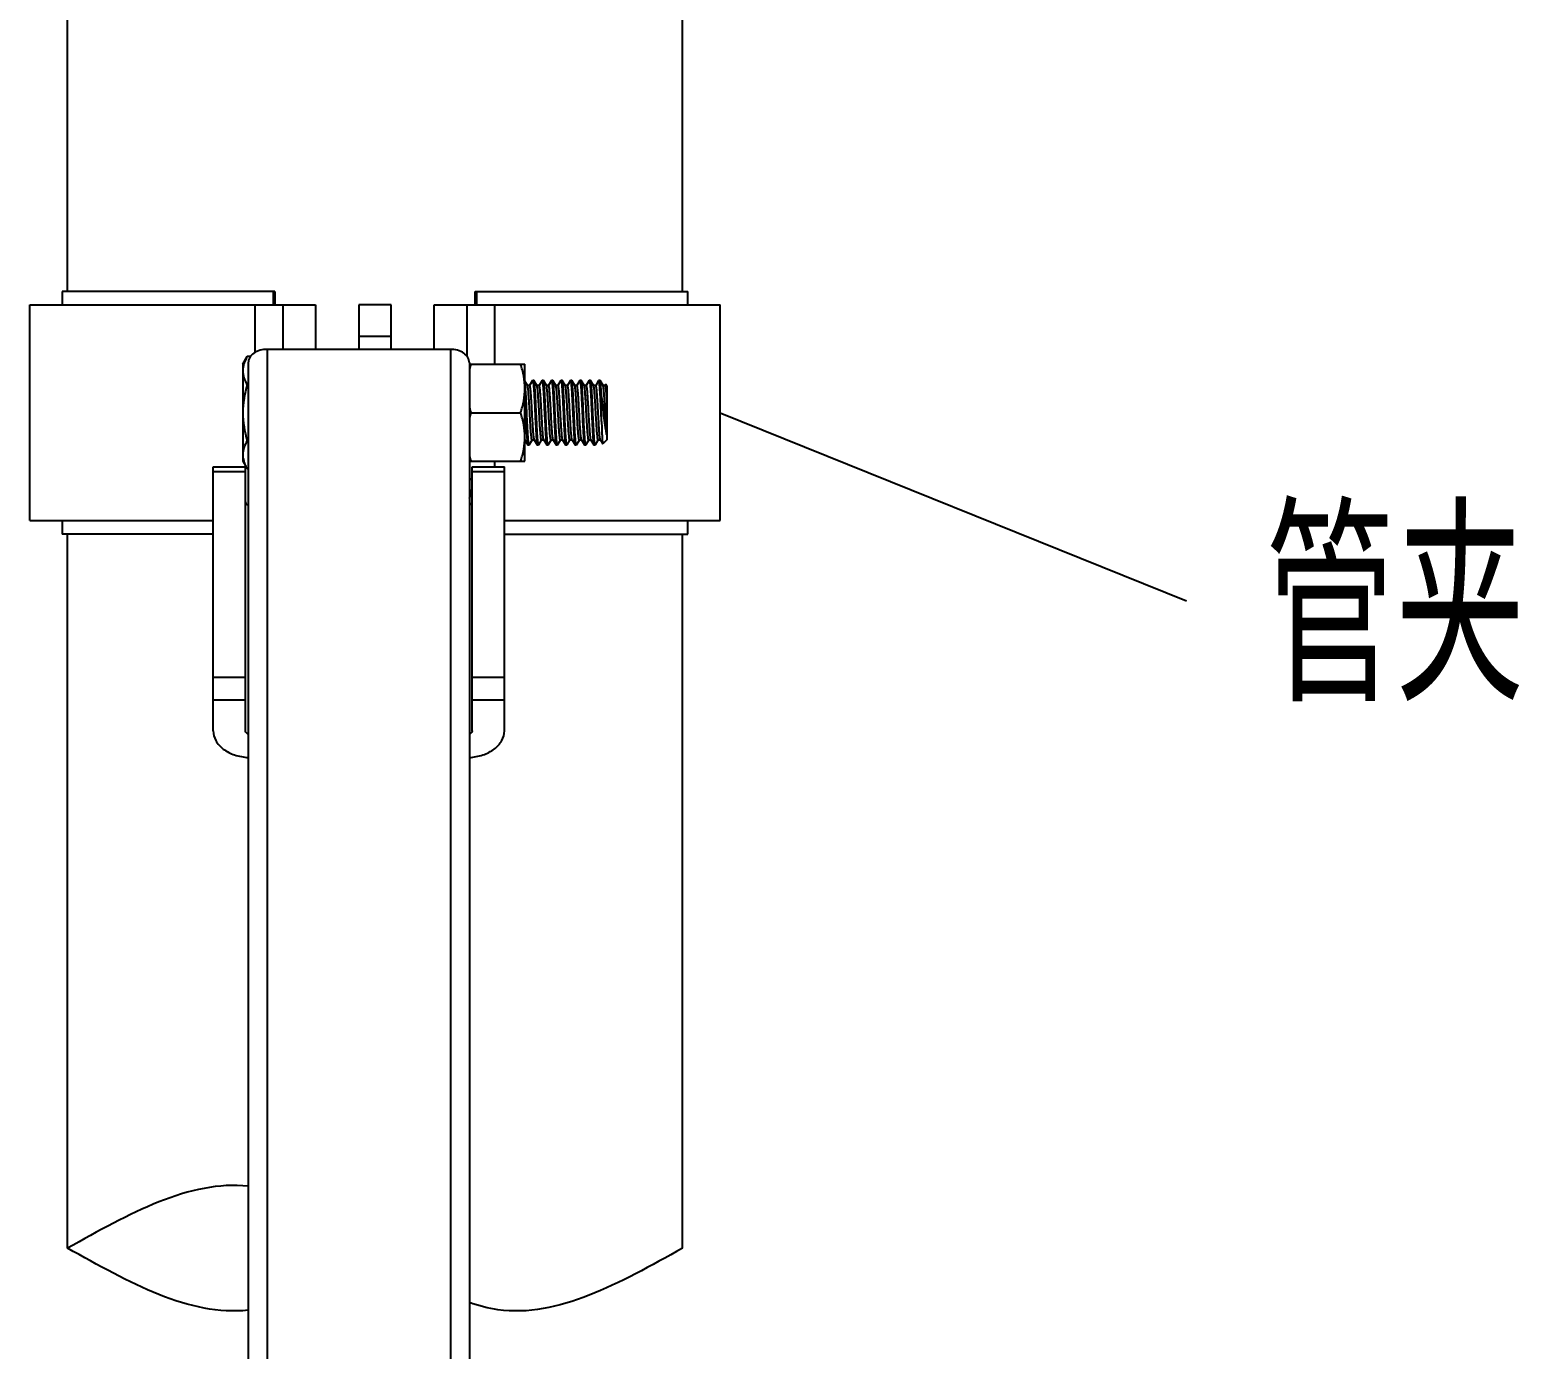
# Model space of a CAD drawing. Extents: x 1031190 to 1725648, y 733081 to 1571294.
# Drawn here: x 1164006 to 1167214, y 1248464 to 1251305 of the extents above; entities that cross this region are included whole.
import ezdxf

# ---------------------------------------------------------------- set-up
doc = ezdxf.new("R2010")
doc.units = 0
doc.header["$LTSCALE"] = 1000
doc.header["$MEASUREMENT"] = 0
doc.layers.add('W_DIM', color=4, linetype='Continuous')
doc.styles.get("Standard").update_dxf_attribs({"font": 'gbenor.shx', "bigfont": 'gbcbig.shx'})
doc.styles.add('wwp100', font='txt.shx', dxfattribs={"width": 0.7, "height": 400, "bigfont": 'hztxt.shx'})
doc.dimstyles.get("Standard").update_dxf_attribs({"dimtxt": 0.18, "dimasz": 0.18, "dimexe": 0.18, "dimexo": 0.0625, "dimgap": 0.09, "dimtad": 0, "dimtih": 1, "dimtoh": 1, "dimdec": 4, "dimzin": 0, "dimdsep": 46, "dimtxsty": 'Standard', "dimcen": 0.09, "dimadec": 0, "dimazin": 0, "dimtfac": 1, "dimtdec": 4, "dimtofl": 0, "dimtmove": 0, "dimatfit": 3, "dimfxl": 0, "dimtolj": 1, "dimtzin": 0, "dimarcsym": 0})

msp = doc.modelspace()

# ---------------------------------------------------------------- linework, layer by layer
at = {"linetype": 'Continuous'}
for p, q in [((1164087.5, 1250741.8), (1164087.5, 1251642)), ((1165411.7, 1250741.8), (1165411.7, 1251613)), ((1164075.9, 1250741.8), (1164075.9, 1250712.8)), ((1164534, 1250741.8), (1164075.9, 1250741.8)), ((1164530.3, 1250741.8), (1164530.3, 1250712.8)), ((1164534, 1250741.8), (1164534, 1250712.8)), ((1164965.2, 1250712.8), (1164965.2, 1250741.8)), ((1164965.2, 1250741.8), (1165423.3, 1250741.8)), ((1164968.9, 1250712.8), (1164968.9, 1250741.8)), ((1165423.3, 1250712.8), (1165423.3, 1250741.8)), ((1164006.2, 1250248.1), (1164006.2, 1250712.8)), ((1164006.2, 1250712.8), (1164621.8, 1250712.8)), ((1164491.5, 1250610.3), (1164491.5, 1250712.8)), ((1164552.1, 1250616.9), (1164552.1, 1250712.8)), ((1164621.8, 1250712.8), (1164621.8, 1250616.9)), ((1164714.7, 1250712.8), (1164714.7, 1250616.9)), ((1164784.4, 1250712.8), (1164714.7, 1250712.8)), ((1164784.4, 1250616.9), (1164784.4, 1250712.8)), ((1164877.4, 1250616.9), (1164877.4, 1250712.8)), ((1164877.4, 1250712.8), (1165493, 1250712.8)), ((1164947.1, 1250712.8), (1164947.1, 1250602.7)), ((1165007.7, 1250585), (1165007.7, 1250712.8)), ((1165493, 1250248.1), (1165493, 1250712.8)), ((1164784.4, 1250644.7), (1164714.7, 1250644.7)), ((1164465, 1250585), (1164474.3, 1250601.2)), ((1164481.1, 1250601.2), (1164474.3, 1250601.2)), ((1164476.6, 1250588.2), (1164476.6, 1247223.4)), ((1164517.3, 1250616.9), (1164517.3, 1247531.4)), ((1164912.2, 1250616.9), (1164517.3, 1250616.9)), ((1164912.2, 1250616.9), (1164912.2, 1247531.4)), ((1164952.9, 1250588.2), (1164952.9, 1247223.4)), ((1164465, 1250585), (1164465, 1250375.9)), ((1164952.9, 1250585), (1165072.5, 1250585)), ((1165072.5, 1250375.9), (1165072.5, 1250585)), ((1164476.6, 1250540.8), (1164474.3, 1250540.8)), ((1165078.1, 1250538.8), (1165072.5, 1250548.5)), ((1165082.8, 1250539.1), (1165078, 1250539.1)), ((1165089, 1250549.9), (1165082.7, 1250539.2)), ((1165089, 1250549.9), (1165089.2, 1250550.1)), ((1165091.8, 1250550.1), (1165089.2, 1250550.1)), ((1165092, 1250549.9), (1165091.8, 1250550.1)), ((1165098.4, 1250538.8), (1165092, 1250549.9)), ((1165103.2, 1250539.1), (1165098.3, 1250539.1)), ((1165098.5, 1250538.7), (1165098.4, 1250538.8)), ((1165109.3, 1250549.9), (1165103.1, 1250539.2)), ((1165109.3, 1250549.9), (1165109.5, 1250550.1)), ((1165112.1, 1250550.1), (1165109.5, 1250550.1)), ((1165112.3, 1250549.9), (1165112.1, 1250550.1)), ((1165118.8, 1250538.8), (1165112.3, 1250549.9)), ((1165123.5, 1250539.1), (1165118.6, 1250539.1)), ((1165129.6, 1250549.9), (1165123.4, 1250539.2)), ((1165129.6, 1250549.9), (1165129.9, 1250550.1)), ((1165132.4, 1250550.1), (1165129.9, 1250550.1)), ((1165132.7, 1250549.9), (1165132.4, 1250550.1)), ((1165139.1, 1250538.8), (1165132.7, 1250549.9)), ((1165133.1, 1250548.8), (1165132.7, 1250549.9)), ((1165143.8, 1250539.1), (1165138.9, 1250539.1)), ((1165139.4, 1250538), (1165139.1, 1250538.8)), ((1165149.9, 1250549.9), (1165143.7, 1250539.2)), ((1165144.5, 1250538), (1165143.8, 1250539.1)), ((1165149.9, 1250549.9), (1165150.2, 1250550.1)), ((1165150.2, 1250550.1), (1165150.8, 1250548.8)), ((1165152.7, 1250550.1), (1165150.2, 1250550.1)), ((1165153, 1250549.9), (1165152.7, 1250550.1)), ((1165159.4, 1250538.8), (1165153, 1250549.9)), ((1165164.2, 1250539.1), (1165159.3, 1250539.1)), ((1165159.5, 1250538.6), (1165159.4, 1250538.8)), ((1165170.3, 1250549.9), (1165164, 1250539.2)), ((1165170.3, 1250549.9), (1165170.5, 1250550.1)), ((1165173.1, 1250550.1), (1165170.5, 1250550.1)), ((1165173.3, 1250549.9), (1165173.1, 1250550.1)), ((1165179.8, 1250538.8), (1165173.3, 1250549.9)), ((1165184.5, 1250539.1), (1165179.6, 1250539.1)), ((1165190.6, 1250549.9), (1165184.4, 1250539.2)), ((1165190.6, 1250549.9), (1165190.9, 1250550.1)), ((1165193.4, 1250550.1), (1165190.9, 1250550.1)), ((1165193.7, 1250549.9), (1165193.4, 1250550.1)), ((1165200.1, 1250538.8), (1165193.7, 1250549.9)), ((1165204.8, 1250539.1), (1165199.9, 1250539.1)), ((1165210.9, 1250549.9), (1165204.7, 1250539.2)), ((1165210.9, 1250549.9), (1165211.2, 1250550.1)), ((1165213.7, 1250550.1), (1165211.2, 1250550.1)), ((1165214, 1250549.9), (1165213.7, 1250550.1)), ((1165220.4, 1250538.8), (1165214, 1250549.9)), ((1165225.1, 1250539.1), (1165220.3, 1250539.1)), ((1165220.5, 1250538.6), (1165220.4, 1250538.8)), ((1165231.3, 1250549.9), (1165225, 1250539.2)), ((1165231.5, 1250550.1), (1165231.3, 1250549.9)), ((1165234.1, 1250550.1), (1165231.5, 1250550.1)), ((1165234.3, 1250549.9), (1165234.1, 1250550.1)), ((1165240.7, 1250538.8), (1165234.3, 1250549.9)), ((1165245.5, 1250539.1), (1165240.6, 1250539.1)), ((1165246.4, 1250541), (1165245.4, 1250539.2)), ((1165249.1, 1250538.5), (1165246.6, 1250541)), ((1165249.1, 1250538.5), (1165249.1, 1250422.4)), ((1165237.5, 1250461.8), (1165237.5, 1250514.7)), ((1165248.5, 1250515.1), (1165248.5, 1250433.5)), ((1164956.4, 1250480.4), (1165063.2, 1250480.4)), ((1164476.6, 1250420.1), (1164474.3, 1250420.1)), ((1165072.5, 1250421.8), (1165078.8, 1250411)), ((1165078.8, 1250411), (1165079.1, 1250410.7)), ((1165081.6, 1250410.7), (1165079.1, 1250410.7)), ((1165081.9, 1250411), (1165081.6, 1250410.7)), ((1165081.9, 1250411), (1165088.1, 1250421.7)), ((1165088, 1250421.8), (1165092.9, 1250421.8)), ((1165092.7, 1250422), (1165099.1, 1250411)), ((1165099.1, 1250411), (1165099.4, 1250410.7)), ((1165101.9, 1250410.7), (1165099.4, 1250410.7)), ((1165102.2, 1250411), (1165101.9, 1250410.7)), ((1165102.2, 1250411), (1165108.4, 1250421.7)), ((1165108.3, 1250421.8), (1165113.2, 1250421.8)), ((1165113, 1250422), (1165113, 1250422.2)), ((1165113, 1250422), (1165119.5, 1250411)), ((1165119.5, 1250411), (1165119.7, 1250410.7)), ((1165122.3, 1250410.7), (1165119.7, 1250410.7)), ((1165122.5, 1250411), (1165122.3, 1250410.7)), ((1165122.5, 1250411), (1165128.7, 1250421.7)), ((1165128.6, 1250421.8), (1165133.5, 1250421.8)), ((1165133.4, 1250422), (1165139.8, 1250411)), ((1165139.8, 1250411), (1165140, 1250410.7)), ((1165142.6, 1250410.7), (1165140, 1250410.7)), ((1165142.8, 1250411), (1165142.6, 1250410.7)), ((1165142.8, 1250411), (1165149.1, 1250421.7)), ((1165149, 1250421.8), (1165153.8, 1250421.8)), ((1165153.7, 1250422), (1165160.1, 1250411)), ((1165160.1, 1250411), (1165160.4, 1250410.7)), ((1165162.9, 1250410.7), (1165160.4, 1250410.7)), ((1165163.2, 1250411), (1165162.9, 1250410.7)), ((1165163.2, 1250411), (1165169.4, 1250421.7)), ((1165169.3, 1250421.8), (1165174.2, 1250421.8)), ((1165174, 1250422), (1165180.4, 1250411)), ((1165180.4, 1250411), (1165180.7, 1250410.7)), ((1165183.2, 1250410.7), (1165180.7, 1250410.7)), ((1165183.5, 1250411), (1165183.2, 1250410.7)), ((1165183.5, 1250411), (1165189.7, 1250421.7)), ((1165189.6, 1250421.8), (1165194.5, 1250421.8)), ((1165194.3, 1250422), (1165200.8, 1250411)), ((1165200.8, 1250411), (1165201, 1250410.7)), ((1165203.6, 1250410.7), (1165201, 1250410.7)), ((1165203.8, 1250411), (1165203.6, 1250410.7)), ((1165203.8, 1250411), (1165210.1, 1250421.7)), ((1165209.9, 1250421.8), (1165214.8, 1250421.8)), ((1165214.7, 1250422), (1165221.1, 1250411)), ((1165221.1, 1250411), (1165221.4, 1250410.7)), ((1165223.9, 1250410.7), (1165221.4, 1250410.7)), ((1165224.2, 1250411), (1165223.9, 1250410.7)), ((1165224.2, 1250411), (1165230.4, 1250421.7)), ((1165230.3, 1250421.8), (1165235.2, 1250421.8)), ((1165235, 1250422), (1165235.2, 1250421.8)), ((1165235.2, 1250421.8), (1165240, 1250413.5)), ((1165240, 1250413.5), (1165240.1, 1250413.4)), ((1165249.1, 1250422.4), (1165240.1, 1250413.4)), ((1164401.1, 1249795.6), (1164401.1, 1250364.3)), ((1164401.1, 1250364.3), (1164470.8, 1250364.3)), ((1164465, 1250375.9), (1164471.5, 1250364.7)), ((1164470.8, 1249795.6), (1164470.8, 1250364.3)), ((1164952.9, 1250375.9), (1165072.5, 1250375.9)), ((1164958.7, 1249795.6), (1164958.7, 1250364.3)), ((1164958.7, 1250364.3), (1165028.4, 1250364.3)), ((1165007.7, 1250364.3), (1165007.7, 1250375.9)), ((1165028.4, 1249795.6), (1165028.4, 1250364.3)), ((1164401.1, 1250354.1), (1164470.8, 1250354.1)), ((1164476.6, 1250359.7), (1164474.3, 1250359.7)), ((1164958.7, 1250335.3), (1164952.9, 1250339.4)), ((1164958.7, 1250354.1), (1165028.4, 1250354.1)), ((1164958.7, 1250309.3), (1164958.1, 1250308.9)), ((1164006.2, 1250248.1), (1164401.1, 1250248.1)), ((1164075.9, 1250248.1), (1164075.9, 1250219.1)), ((1165028.4, 1250248.1), (1165493, 1250248.1)), ((1165423.3, 1250219.1), (1165423.3, 1250248.1)), ((1164401.1, 1250219.1), (1164075.9, 1250219.1)), ((1164087.5, 1248681.5), (1164087.5, 1250219.1)), ((1165028.4, 1250219.1), (1165423.3, 1250219.1)), ((1165411.7, 1248681.5), (1165411.7, 1250219.1)), ((1164470.8, 1249910.6), (1164401.1, 1249910.6)), ((1165028.4, 1249910.6), (1164958.7, 1249910.6)), ((1164470.8, 1249861.3), (1164401.1, 1249861.3)), ((1165028.4, 1249861.3), (1164958.7, 1249861.3))]:
    msp.add_line(p, q, dxfattribs=at)
msp.add_lwpolyline([(1164952.9, 1250296.1), (1164956.3, 1250305.2), (1164958.7, 1250310)], dxfattribs=at)
for centre, radius, start, end in [((1165165.1, 1250515.2), 220, 161.5104, 164.6888), ((1165165.1, 1250550.2), 220, 195.3112, 198.4896), ((1159934, 1250248.8), 5145.2, 2.5803, 2.9163), ((1165165.1, 1250410.7), 220, 161.5104, 164.6888), ((1164557.5, 1250407.9), 96.1, 206.641, 210.0621), ((1165165.1, 1250445.7), 220, 195.3112, 198.4896), ((1165091.9, 1250227.1), 160, 149.4462, 150.2362), ((1164967.6, 1250304.7), 24, 240.2296, 242.1247)]:
    msp.add_arc(centre, radius, start, end, dxfattribs=at)
for points, knots in [([(1164474.3, 1250601.2), (1164473.6, 1250599.8), (1164470.6, 1250594.5), (1164468.2, 1250588.8), (1164467, 1250584.5)], [0, 0, 0, 0, 0.257362, 1, 1, 1, 1]), ([(1164517.3, 1250616.9), (1164507.3, 1250616.9), (1164488.7, 1250613.1), (1164476.6, 1250596.1), (1164476.6, 1250588.2)], [0, 0, 0, 0, 0.559767, 1, 1, 1, 1]), ([(1164952.9, 1250588.2), (1164952.9, 1250596.1), (1164940.8, 1250613.1), (1164922.2, 1250616.9), (1164912.2, 1250616.9)], [0, 0, 0, 0, 0.440233, 1, 1, 1, 1]), ([(1164467, 1250584.5), (1164466.7, 1250583.4), (1164465.5, 1250579), (1164465, 1250574.4), (1164465, 1250571)], [0, 0, 0, 0, 0.253622, 1, 1, 1, 1]), ([(1164465, 1250571), (1164465, 1250565.8), (1164466.9, 1250555.2), (1164471.6, 1250545.5), (1164474.3, 1250540.8)], [0, 0, 0, 0, 0.485077, 1, 1, 1, 1]), ([(1165072.5, 1250532.7), (1165072.5, 1250541.5), (1165070.7, 1250559.3), (1165066, 1250576.5), (1165063.2, 1250585)], [0, 0, 0, 0, 0.498127, 1, 1, 1, 1]), ([(1165063.2, 1250480.4), (1165066, 1250488.9), (1165070.7, 1250506.1), (1165072.5, 1250523.9), (1165072.5, 1250532.7)], [0, 0, 0, 0, 0.501873, 1, 1, 1, 1]), ([(1165076.5, 1250480.4), (1165075.9, 1250493.9), (1165075.1, 1250512.4), (1165073.7, 1250534.3), (1165073, 1250542.8), (1165072.5, 1250546.2)], [0, 0, 0, 0, 0.612202, 0.845734, 1, 1, 1, 1]), ([(1165088, 1250421.8), (1165087.8, 1250421.8), (1165087.5, 1250422.2), (1165087.1, 1250423.5), (1165086.6, 1250426.6), (1165086, 1250431.7), (1165085.4, 1250438.5), (1165084.8, 1250446.8), (1165084.2, 1250456.4), (1165083.6, 1250466.8), (1165082.8, 1250481.3), (1165082.1, 1250495.7), (1165081.2, 1250509.4), (1165080.6, 1250518.4), (1165080, 1250526), (1165079.5, 1250532), (1165078.8, 1250536), (1165078.5, 1250538.2), (1165078.1, 1250538.8)], [0, 0, 0, 0, 0.003455, 0.010693, 0.037891, 0.081614, 0.140407, 0.212192, 0.294399, 0.384075, 0.47799, 0.664974, 0.751306, 0.828652, 0.894237, 0.945722, 0.98132, 1, 1, 1, 1]), ([(1165092.7, 1250422), (1165092.3, 1250422.7), (1165092, 1250424.8), (1165091.3, 1250428.9), (1165090.8, 1250434.9), (1165090.2, 1250442.5), (1165089.6, 1250451.5), (1165088.8, 1250465.2), (1165088, 1250479.6), (1165087.2, 1250494.1), (1165086.6, 1250504.5), (1165086, 1250514.1), (1165085.4, 1250522.4), (1165084.8, 1250529.2), (1165084.2, 1250534.2), (1165083.7, 1250537.3), (1165083.3, 1250538.7), (1165083, 1250539.1), (1165082.8, 1250539.1)], [0, 0, 0, 0, 0.018679, 0.054277, 0.105763, 0.171349, 0.248695, 0.335028, 0.52201, 0.615925, 0.7056, 0.787808, 0.859593, 0.918387, 0.96211, 0.989308, 0.996544, 1, 1, 1, 1]), ([(1165089.2, 1250550.1), (1165089.4, 1250550.1), (1165089.7, 1250549.6), (1165089.9, 1250548.6), (1165090.2, 1250546.9), (1165090.7, 1250543.5), (1165091.2, 1250537.6), (1165091.8, 1250529.1), (1165092.4, 1250518.7), (1165093.1, 1250506.8), (1165093.7, 1250493.9), (1165094.1, 1250485), (1165094.3, 1250480.4)], [0, 0, 0, 0, 0.0066, 0.021626, 0.045785, 0.07899, 0.171387, 0.295464, 0.446521, 0.618791, 0.80567, 1, 1, 1, 1]), ([(1165096.8, 1250480.4), (1165096.4, 1250488.9), (1165095.9, 1250501.2), (1165095.1, 1250517), (1165094.5, 1250527.2), (1165093.9, 1250535.7), (1165093.4, 1250542.4), (1165092.7, 1250546.9), (1165092.4, 1250549.2), (1165092, 1250549.9)], [0, 0, 0, 0, 0.364471, 0.530917, 0.679032, 0.803712, 0.900705, 0.96676, 1, 1, 1, 1]), ([(1165108.3, 1250421.8), (1165108.2, 1250421.8), (1165107.9, 1250422.2), (1165107.5, 1250423.5), (1165106.9, 1250426.6), (1165106.4, 1250431.5), (1165105.8, 1250438.2), (1165105.2, 1250446.4), (1165104.6, 1250455.8), (1165104, 1250466.1), (1165103.2, 1250480.5), (1165102.3, 1250497.9), (1165101.3, 1250514.2), (1165100.4, 1250525.2), (1165099.9, 1250531.4), (1165099.3, 1250535.6), (1165098.9, 1250537.9), (1165098.5, 1250538.7)], [0, 0, 0, 0, 0.003417, 0.010553, 0.037343, 0.080422, 0.138384, 0.209216, 0.290427, 0.379147, 0.472236, 0.658297, 0.82249, 0.888984, 0.941829, 0.979209, 1, 1, 1, 1]), ([(1165113, 1250422.2), (1165112.6, 1250422.9), (1165112.2, 1250425.2), (1165111.6, 1250429.5), (1165111.1, 1250435.6), (1165110.2, 1250446.6), (1165109.2, 1250462.9), (1165108.3, 1250480.3), (1165107.5, 1250494.7), (1165106.9, 1250505), (1165106.3, 1250514.4), (1165105.7, 1250522.6), (1165105.1, 1250529.4), (1165104.5, 1250534.3), (1165104, 1250537.4), (1165103.6, 1250538.7), (1165103.3, 1250539.1), (1165103.2, 1250539.1)], [0, 0, 0, 0, 0.020588, 0.057799, 0.110514, 0.176922, 0.341067, 0.527216, 0.620384, 0.709195, 0.790501, 0.861424, 0.919465, 0.962605, 0.989434, 0.996579, 1, 1, 1, 1]), ([(1165109.5, 1250550.1), (1165109.7, 1250550.1), (1165110, 1250549.6), (1165110.2, 1250548.6), (1165110.6, 1250546.9), (1165111, 1250543.5), (1165111.5, 1250537.6), (1165112.1, 1250529.1), (1165112.8, 1250518.7), (1165113.4, 1250506.8), (1165114, 1250493.9), (1165114.4, 1250485), (1165114.6, 1250480.4)], [0, 0, 0, 0, 0.006597, 0.021619, 0.045777, 0.07898, 0.171374, 0.295442, 0.446496, 0.618772, 0.805666, 1, 1, 1, 1]), ([(1165117.2, 1250480.4), (1165116.8, 1250488.9), (1165116.2, 1250501.2), (1165115.4, 1250517), (1165114.8, 1250527.2), (1165114.2, 1250535.7), (1165113.7, 1250542.4), (1165113.1, 1250546.9), (1165112.7, 1250549.2), (1165112.3, 1250549.9)], [0, 0, 0, 0, 0.364465, 0.530905, 0.679014, 0.8037, 0.900701, 0.966759, 1, 1, 1, 1]), ([(1165128.6, 1250421.8), (1165128.5, 1250421.8), (1165128.2, 1250422.2), (1165127.8, 1250423.5), (1165127.2, 1250426.6), (1165126.7, 1250431.7), (1165126.1, 1250438.5), (1165125.5, 1250446.8), (1165124.9, 1250456.4), (1165124.3, 1250466.8), (1165123.5, 1250481.3), (1165122.7, 1250495.7), (1165121.9, 1250509.4), (1165121.3, 1250518.4), (1165120.7, 1250526), (1165120.1, 1250532), (1165119.5, 1250536), (1165119.1, 1250538.2), (1165118.8, 1250538.8)], [0, 0, 0, 0, 0.003456, 0.010692, 0.037889, 0.081613, 0.140407, 0.212192, 0.2944, 0.384075, 0.47799, 0.664972, 0.751305, 0.828651, 0.894236, 0.945723, 0.981321, 1, 1, 1, 1]), ([(1165133.4, 1250422), (1165133, 1250422.7), (1165132.6, 1250424.8), (1165132, 1250428.9), (1165131.4, 1250434.9), (1165130.8, 1250442.5), (1165130.2, 1250451.5), (1165129.4, 1250465.2), (1165128.6, 1250479.6), (1165127.8, 1250494.1), (1165127.2, 1250504.5), (1165126.6, 1250514.1), (1165126, 1250522.4), (1165125.4, 1250529.2), (1165124.9, 1250534.2), (1165124.3, 1250537.3), (1165123.9, 1250538.7), (1165123.6, 1250539.1), (1165123.5, 1250539.1)], [0, 0, 0, 0, 0.01868, 0.054278, 0.105764, 0.171348, 0.248694, 0.335026, 0.52201, 0.615925, 0.705601, 0.787808, 0.859593, 0.918386, 0.962109, 0.989306, 0.996545, 1, 1, 1, 1]), ([(1165129.9, 1250550.1), (1165130, 1250550.1), (1165130.3, 1250549.6), (1165130.6, 1250548.6), (1165130.9, 1250546.9), (1165131.3, 1250543.5), (1165131.9, 1250537.6), (1165132.5, 1250529.1), (1165133.1, 1250518.7), (1165133.7, 1250506.8), (1165134.3, 1250493.9), (1165134.7, 1250485), (1165135, 1250480.4)], [0, 0, 0, 0, 0.006599, 0.021622, 0.045782, 0.078987, 0.171389, 0.295466, 0.446515, 0.618783, 0.80567, 1, 1, 1, 1]), ([(1165137.5, 1250480.4), (1165137.1, 1250488.3), (1165136.5, 1250503), (1165135.4, 1250522.9), (1165134.5, 1250536.8), (1165133.7, 1250544.8), (1165133.3, 1250547.7), (1165133.1, 1250548.8)], [0, 0, 0, 0, 0.342843, 0.645753, 0.873522, 0.950589, 1, 1, 1, 1]), ([(1165149, 1250421.8), (1165148.8, 1250421.8), (1165148.5, 1250422.2), (1165148.1, 1250423.4), (1165147.6, 1250426.3), (1165147.1, 1250431), (1165146.5, 1250437.5), (1165145.9, 1250445.3), (1165145.4, 1250454.3), (1165144.8, 1250464.3), (1165144, 1250478.3), (1165143.1, 1250495.4), (1165141.9, 1250513.8), (1165141, 1250526.8), (1165140.1, 1250534.3), (1165139.7, 1250537), (1165139.4, 1250538)], [0, 0, 0, 0, 0.003318, 0.010166, 0.035831, 0.077124, 0.132774, 0.200951, 0.279376, 0.365418, 0.456184, 0.639607, 0.805161, 0.930787, 0.973175, 1, 1, 1, 1]), ([(1165153.7, 1250422), (1165153.4, 1250422.6), (1165153, 1250424.5), (1165152.4, 1250428.2), (1165151.9, 1250433.5), (1165151.3, 1250440.3), (1165150.8, 1250448.4), (1165150, 1250460.9), (1165149.1, 1250477.6), (1165148, 1250497.3), (1165146.9, 1250515), (1165146, 1250527.3), (1165145.2, 1250534.5), (1165144.7, 1250537), (1165144.5, 1250538)], [0, 0, 0, 0, 0.017152, 0.049306, 0.095685, 0.154891, 0.225083, 0.30406, 0.478231, 0.655625, 0.814053, 0.933743, 0.974201, 1, 1, 1, 1]), ([(1165150.8, 1250548.8), (1165151.1, 1250547.7), (1165151.5, 1250544.8), (1165152.3, 1250536.8), (1165153.2, 1250522.9), (1165154.2, 1250503), (1165154.9, 1250488.3), (1165155.3, 1250480.4)], [0, 0, 0, 0, 0.049411, 0.126478, 0.354247, 0.657157, 1, 1, 1, 1]), ([(1165157.8, 1250480.4), (1165157.4, 1250488.9), (1165156.9, 1250501.2), (1165156.1, 1250517), (1165155.5, 1250527.2), (1165154.9, 1250535.7), (1165154.3, 1250542.4), (1165153.7, 1250546.9), (1165153.4, 1250549.2), (1165153, 1250549.9)], [0, 0, 0, 0, 0.364462, 0.530907, 0.679025, 0.803712, 0.900706, 0.96676, 1, 1, 1, 1]), ([(1165169.3, 1250421.8), (1165169.1, 1250421.8), (1165168.9, 1250422.2), (1165168.5, 1250423.5), (1165167.9, 1250426.5), (1165167.4, 1250431.4), (1165166.8, 1250438.1), (1165166.2, 1250446.3), (1165165.6, 1250455.6), (1165165, 1250465.9), (1165164.2, 1250480.2), (1165163.3, 1250497.5), (1165162.3, 1250513.8), (1165161.4, 1250524.9), (1165160.9, 1250531.1), (1165160.3, 1250535.5), (1165159.9, 1250537.8), (1165159.5, 1250538.6)], [0, 0, 0, 0, 0.003402, 0.010497, 0.037127, 0.079951, 0.137583, 0.208037, 0.288851, 0.377191, 0.469951, 0.655642, 0.820036, 0.88689, 0.940273, 0.978363, 1, 1, 1, 1]), ([(1165174, 1250422), (1165173.6, 1250422.7), (1165173.3, 1250424.8), (1165172.7, 1250428.9), (1165172.1, 1250434.9), (1165171.5, 1250442.5), (1165170.9, 1250451.5), (1165170.1, 1250465.2), (1165169.3, 1250479.6), (1165168.5, 1250494.1), (1165167.9, 1250504.5), (1165167.3, 1250514.1), (1165166.7, 1250522.4), (1165166.1, 1250529.2), (1165165.5, 1250534.2), (1165165, 1250537.3), (1165164.6, 1250538.7), (1165164.3, 1250539.1), (1165164.2, 1250539.1)], [0, 0, 0, 0, 0.01868, 0.054279, 0.105766, 0.17135, 0.248697, 0.335029, 0.522011, 0.615926, 0.705602, 0.78781, 0.859595, 0.918388, 0.962111, 0.989307, 0.996546, 1, 1, 1, 1]), ([(1165170.5, 1250550.1), (1165170.7, 1250550.1), (1165171, 1250549.6), (1165171.2, 1250548.6), (1165171.5, 1250546.9), (1165172, 1250543.5), (1165172.5, 1250537.6), (1165173.1, 1250529.1), (1165173.7, 1250518.7), (1165174.4, 1250506.8), (1165175, 1250493.9), (1165175.4, 1250485), (1165175.6, 1250480.4)], [0, 0, 0, 0, 0.0066, 0.021625, 0.045784, 0.078988, 0.171384, 0.29546, 0.446516, 0.618789, 0.80567, 1, 1, 1, 1]), ([(1165178.2, 1250480.4), (1165177.8, 1250488.9), (1165177.2, 1250501.2), (1165176.4, 1250517), (1165175.8, 1250527.2), (1165175.2, 1250535.7), (1165174.7, 1250542.4), (1165174, 1250546.9), (1165173.7, 1250549.2), (1165173.3, 1250549.9)], [0, 0, 0, 0, 0.364471, 0.530917, 0.679031, 0.803711, 0.900704, 0.96676, 1, 1, 1, 1]), ([(1165189.6, 1250421.8), (1165189.5, 1250421.8), (1165189.2, 1250422.2), (1165188.8, 1250423.5), (1165188.2, 1250426.6), (1165187.7, 1250431.7), (1165187.1, 1250438.5), (1165186.5, 1250446.8), (1165185.9, 1250456.4), (1165185.3, 1250466.8), (1165184.5, 1250481.3), (1165183.7, 1250495.7), (1165182.9, 1250509.4), (1165182.3, 1250518.4), (1165181.7, 1250526), (1165181.1, 1250532), (1165180.5, 1250536), (1165180.1, 1250538.2), (1165179.8, 1250538.8)], [0, 0, 0, 0, 0.003456, 0.010692, 0.037889, 0.081613, 0.140406, 0.212192, 0.2944, 0.384075, 0.477989, 0.664972, 0.751304, 0.828651, 0.894236, 0.945722, 0.981321, 1, 1, 1, 1]), ([(1165194.3, 1250422), (1165194, 1250422.7), (1165193.6, 1250424.8), (1165193, 1250428.9), (1165192.4, 1250434.9), (1165191.8, 1250442.5), (1165191.2, 1250451.5), (1165190.4, 1250465.2), (1165189.6, 1250479.6), (1165188.8, 1250494.1), (1165188.2, 1250504.5), (1165187.6, 1250514.1), (1165187, 1250522.4), (1165186.4, 1250529.2), (1165185.9, 1250534.2), (1165185.3, 1250537.3), (1165184.9, 1250538.7), (1165184.6, 1250539.1), (1165184.5, 1250539.1)], [0, 0, 0, 0, 0.01868, 0.054278, 0.105764, 0.171348, 0.248694, 0.335027, 0.52201, 0.615925, 0.705601, 0.787808, 0.859593, 0.918386, 0.962109, 0.989306, 0.996546, 1, 1, 1, 1]), ([(1165190.9, 1250550.1), (1165191, 1250550.1), (1165191.3, 1250549.6), (1165191.5, 1250548.6), (1165191.9, 1250546.9), (1165192.3, 1250543.5), (1165192.9, 1250537.6), (1165193.5, 1250529.1), (1165194.1, 1250518.7), (1165194.7, 1250506.8), (1165195.3, 1250493.9), (1165195.7, 1250485), (1165195.9, 1250480.4)], [0, 0, 0, 0, 0.006596, 0.021617, 0.045773, 0.078975, 0.171369, 0.295437, 0.446491, 0.618767, 0.805664, 1, 1, 1, 1]), ([(1165198.5, 1250480.4), (1165198.1, 1250488.9), (1165197.5, 1250501.2), (1165196.7, 1250517), (1165196.1, 1250527.2), (1165195.5, 1250535.7), (1165195, 1250542.4), (1165194.4, 1250546.9), (1165194, 1250549.2), (1165193.7, 1250549.9)], [0, 0, 0, 0, 0.364464, 0.530903, 0.679012, 0.803699, 0.9007, 0.966759, 1, 1, 1, 1]), ([(1165209.9, 1250421.8), (1165209.8, 1250421.8), (1165209.5, 1250422.2), (1165209.1, 1250423.5), (1165208.6, 1250426.6), (1165208, 1250431.7), (1165207.4, 1250438.5), (1165206.8, 1250446.8), (1165206.2, 1250456.4), (1165205.6, 1250466.8), (1165204.8, 1250481.3), (1165204, 1250495.7), (1165203.2, 1250509.4), (1165202.6, 1250518.4), (1165202, 1250526), (1165201.4, 1250532), (1165200.8, 1250536), (1165200.4, 1250538.2), (1165200.1, 1250538.8)], [0, 0, 0, 0, 0.003456, 0.010693, 0.037891, 0.081614, 0.140408, 0.212192, 0.2944, 0.384075, 0.47799, 0.664974, 0.751306, 0.828653, 0.894237, 0.945723, 0.981321, 1, 1, 1, 1]), ([(1165214.7, 1250422), (1165214.3, 1250422.7), (1165213.9, 1250424.8), (1165213.3, 1250428.9), (1165212.8, 1250434.9), (1165212.2, 1250442.5), (1165211.6, 1250451.5), (1165210.7, 1250465.2), (1165209.9, 1250479.6), (1165209.1, 1250494.1), (1165208.5, 1250504.5), (1165207.9, 1250514.1), (1165207.3, 1250522.4), (1165206.7, 1250529.2), (1165206.2, 1250534.2), (1165205.6, 1250537.3), (1165205.2, 1250538.7), (1165205, 1250539.1), (1165204.8, 1250539.1)], [0, 0, 0, 0, 0.018679, 0.054277, 0.105763, 0.171348, 0.248694, 0.335027, 0.52201, 0.615925, 0.7056, 0.787807, 0.859593, 0.918386, 0.96211, 0.989308, 0.996544, 1, 1, 1, 1]), ([(1165211.2, 1250550.1), (1165211.3, 1250550.1), (1165211.6, 1250549.6), (1165211.9, 1250548.6), (1165212.2, 1250546.9), (1165212.6, 1250543.5), (1165213.2, 1250537.6), (1165213.8, 1250529.1), (1165214.4, 1250518.7), (1165215, 1250506.8), (1165215.6, 1250493.9), (1165216.1, 1250485), (1165216.3, 1250480.4)], [0, 0, 0, 0, 0.006599, 0.021624, 0.045785, 0.078991, 0.171394, 0.295472, 0.446521, 0.618786, 0.80567, 1, 1, 1, 1]), ([(1165218.8, 1250480.4), (1165218.4, 1250488.9), (1165217.8, 1250501.2), (1165217, 1250517), (1165216.5, 1250527.2), (1165215.9, 1250535.7), (1165215.3, 1250542.4), (1165214.7, 1250546.9), (1165214.4, 1250549.2), (1165214, 1250549.9)], [0, 0, 0, 0, 0.364462, 0.530902, 0.679016, 0.803706, 0.900705, 0.96676, 1, 1, 1, 1]), ([(1165230.3, 1250421.8), (1165230.1, 1250421.8), (1165229.8, 1250422.2), (1165229.4, 1250423.5), (1165228.9, 1250426.5), (1165228.4, 1250431.4), (1165227.8, 1250438.1), (1165227.2, 1250446.2), (1165226.6, 1250455.5), (1165226, 1250465.8), (1165225.2, 1250480.1), (1165224.3, 1250497.4), (1165223.3, 1250513.7), (1165222.4, 1250524.8), (1165221.9, 1250531), (1165221.3, 1250535.4), (1165220.9, 1250537.8), (1165220.5, 1250538.6)], [0, 0, 0, 0, 0.003396, 0.010472, 0.037029, 0.079737, 0.13722, 0.207502, 0.288137, 0.376304, 0.468915, 0.654438, 0.818923, 0.885939, 0.939566, 0.977978, 1, 1, 1, 1]), ([(1165235, 1250422), (1165234.6, 1250422.7), (1165234.3, 1250424.8), (1165233.6, 1250428.9), (1165233.1, 1250434.9), (1165232.5, 1250442.5), (1165231.9, 1250451.5), (1165231.1, 1250465.2), (1165230.3, 1250479.6), (1165229.5, 1250494.1), (1165228.9, 1250504.5), (1165228.3, 1250514.1), (1165227.7, 1250522.4), (1165227.1, 1250529.2), (1165226.5, 1250534.2), (1165226, 1250537.3), (1165225.6, 1250538.7), (1165225.3, 1250539.1), (1165225.1, 1250539.1)], [0, 0, 0, 0, 0.01868, 0.054278, 0.105764, 0.171348, 0.248695, 0.335027, 0.52201, 0.615925, 0.705601, 0.787809, 0.859594, 0.918387, 0.96211, 0.989307, 0.996546, 1, 1, 1, 1]), ([(1165237.5, 1250461.8), (1165237.2, 1250467.1), (1165236.7, 1250477.6), (1165236, 1250493.3), (1165235.3, 1250508.3), (1165234.6, 1250521.9), (1165233.9, 1250531.9), (1165233.4, 1250538.6), (1165233, 1250542.6), (1165232.7, 1250545.7), (1165232.3, 1250548.1), (1165232, 1250549.3), (1165231.7, 1250550.1), (1165231.5, 1250550.1)], [0, 0, 0, 0, 0.178481, 0.358633, 0.531004, 0.686502, 0.81696, 0.870599, 0.915552, 0.951236, 0.977231, 0.993319, 1, 1, 1, 1]), ([(1165237.5, 1250514.7), (1165237.2, 1250519.3), (1165236.8, 1250527.4), (1165236.1, 1250537), (1165235.5, 1250543), (1165235.2, 1250546.2), (1165234.8, 1250548.4), (1165234.5, 1250549.5), (1165234.3, 1250549.9)], [0, 0, 0, 0, 0.386407, 0.692621, 0.809887, 0.900873, 0.96438, 1, 1, 1, 1]), ([(1165248.5, 1250433.5), (1165247.6, 1250442.9), (1165246.8, 1250458), (1165245.6, 1250478.9), (1165244.7, 1250495.8), (1165243.7, 1250511.4), (1165242.9, 1250522.8), (1165242.2, 1250530.2), (1165241.8, 1250534.2), (1165241.3, 1250536.9), (1165241, 1250538.4), (1165240.7, 1250538.8)], [0, 0, 0, 0, 0.266625, 0.430398, 0.595472, 0.747113, 0.871808, 0.920471, 0.958518, 0.985156, 1, 1, 1, 1]), ([(1165248.5, 1250515.1), (1165248.3, 1250518.4), (1165247.8, 1250524.3), (1165247.2, 1250531.2), (1165246.7, 1250535.2), (1165246.3, 1250537.3), (1165246, 1250538.4), (1165245.7, 1250539.1), (1165245.5, 1250539.1)], [0, 0, 0, 0, 0.414305, 0.728229, 0.842155, 0.925352, 0.97725, 1, 1, 1, 1]), ([(1165246.4, 1250541), (1165246.4, 1250541), (1165246.5, 1250541.1), (1165246.6, 1250541), (1165246.6, 1250541)], [0, 0, 0, 0, 0.579006, 1, 1, 1, 1]), ([(1165246.6, 1250541), (1165246.7, 1250540.9), (1165246.9, 1250540.1), (1165247.1, 1250538.7), (1165247.3, 1250536.5), (1165247.6, 1250533.5), (1165247.8, 1250529.8), (1165248.1, 1250523.6), (1165248.4, 1250518.6), (1165248.5, 1250515.1)], [0, 0, 0, 0, 0.026242, 0.082423, 0.168531, 0.283682, 0.426407, 0.594915, 1, 1, 1, 1]), ([(1165237.5, 1250514.7), (1165238.4, 1250507.2), (1165240.1, 1250492), (1165242.6, 1250469.9), (1165245.2, 1250450.4), (1165247.2, 1250438.5), (1165248.5, 1250433.5)], [0, 0, 0, 0, 0.276989, 0.559714, 0.812602, 1, 1, 1, 1]), ([(1165072.5, 1250428.2), (1165072.5, 1250437), (1165070.7, 1250454.8), (1165066, 1250472), (1165063.2, 1250480.4)], [0, 0, 0, 0, 0.498127, 1, 1, 1, 1]), ([(1165074, 1250480.4), (1165074.4, 1250472), (1165074.9, 1250459.7), (1165075.7, 1250443.9), (1165076.3, 1250433.7), (1165076.9, 1250425.2), (1165077.5, 1250418.5), (1165078.1, 1250414), (1165078.4, 1250411.6), (1165078.8, 1250411)], [0, 0, 0, 0, 0.364464, 0.530902, 0.679018, 0.803707, 0.900706, 0.966761, 1, 1, 1, 1]), ([(1165081.6, 1250410.7), (1165081.4, 1250410.7), (1165081.1, 1250411.3), (1165080.9, 1250412.3), (1165080.6, 1250414), (1165080.1, 1250417.4), (1165079.6, 1250423.2), (1165079, 1250431.8), (1165078.4, 1250442.2), (1165077.8, 1250454.1), (1165077.1, 1250467), (1165076.7, 1250475.9), (1165076.5, 1250480.4)], [0, 0, 0, 0, 0.006599, 0.021623, 0.045783, 0.078988, 0.171391, 0.295468, 0.446516, 0.618784, 0.80567, 1, 1, 1, 1]), ([(1165094.3, 1250480.4), (1165094.7, 1250472), (1165095.3, 1250459.7), (1165096.1, 1250443.9), (1165096.7, 1250433.7), (1165097.3, 1250425.2), (1165097.8, 1250418.5), (1165098.4, 1250414), (1165098.7, 1250411.6), (1165099.1, 1250411)], [0, 0, 0, 0, 0.364464, 0.530904, 0.679014, 0.8037, 0.900701, 0.966759, 1, 1, 1, 1]), ([(1165101.9, 1250410.7), (1165101.8, 1250410.7), (1165101.5, 1250411.3), (1165101.2, 1250412.3), (1165100.9, 1250414), (1165100.5, 1250417.4), (1165099.9, 1250423.2), (1165099.3, 1250431.8), (1165098.7, 1250442.2), (1165098.1, 1250454.1), (1165097.5, 1250467), (1165097.1, 1250475.9), (1165096.8, 1250480.4)], [0, 0, 0, 0, 0.006597, 0.021619, 0.045776, 0.078979, 0.171373, 0.295441, 0.446495, 0.61877, 0.805666, 1, 1, 1, 1]), ([(1165114.6, 1250480.4), (1165115, 1250472), (1165115.6, 1250459.7), (1165116.4, 1250443.9), (1165117, 1250433.7), (1165117.6, 1250425.2), (1165118.1, 1250418.5), (1165118.7, 1250414), (1165119.1, 1250411.6), (1165119.5, 1250411)], [0, 0, 0, 0, 0.364471, 0.530917, 0.679032, 0.803712, 0.900705, 0.96676, 1, 1, 1, 1]), ([(1165122.3, 1250410.7), (1165122.1, 1250410.7), (1165121.8, 1250411.3), (1165121.6, 1250412.3), (1165121.2, 1250414), (1165120.8, 1250417.4), (1165120.3, 1250423.2), (1165119.7, 1250431.8), (1165119, 1250442.2), (1165118.4, 1250454.1), (1165117.8, 1250467), (1165117.4, 1250475.9), (1165117.2, 1250480.4)], [0, 0, 0, 0, 0.0066, 0.021626, 0.045785, 0.078989, 0.171387, 0.295463, 0.44652, 0.618791, 0.80567, 1, 1, 1, 1]), ([(1165135, 1250480.4), (1165135.3, 1250472), (1165135.9, 1250459.7), (1165136.7, 1250443.9), (1165137.3, 1250433.7), (1165137.9, 1250425.2), (1165138.4, 1250418.5), (1165139.1, 1250414), (1165139.4, 1250411.6), (1165139.8, 1250411)], [0, 0, 0, 0, 0.364461, 0.530905, 0.679023, 0.803711, 0.900706, 0.96676, 1, 1, 1, 1]), ([(1165142.6, 1250410.7), (1165142.4, 1250410.7), (1165142.1, 1250411.3), (1165141.9, 1250412.3), (1165141.6, 1250414), (1165141.1, 1250417.4), (1165140.6, 1250423.2), (1165140, 1250431.8), (1165139.4, 1250442.2), (1165138.7, 1250454.1), (1165138.1, 1250467), (1165137.7, 1250475.9), (1165137.5, 1250480.4)], [0, 0, 0, 0, 0.006603, 0.021633, 0.045797, 0.079005, 0.17141, 0.29549, 0.446541, 0.6188, 0.805675, 1, 1, 1, 1]), ([(1165155.3, 1250480.4), (1165155.7, 1250472), (1165156.2, 1250459.7), (1165157.1, 1250443.9), (1165157.6, 1250433.7), (1165158.2, 1250425.2), (1165158.8, 1250418.5), (1165159.4, 1250414), (1165159.7, 1250411.6), (1165160.1, 1250411)], [0, 0, 0, 0, 0.364465, 0.530902, 0.679016, 0.803705, 0.900705, 0.96676, 1, 1, 1, 1]), ([(1165162.9, 1250410.7), (1165162.8, 1250410.7), (1165162.5, 1250411.3), (1165162.2, 1250412.3), (1165161.9, 1250414), (1165161.5, 1250417.4), (1165160.9, 1250423.2), (1165160.3, 1250431.8), (1165159.7, 1250442.2), (1165159.1, 1250454.1), (1165158.4, 1250467), (1165158, 1250475.9), (1165157.8, 1250480.4)], [0, 0, 0, 0, 0.006597, 0.021619, 0.045776, 0.07898, 0.17138, 0.295455, 0.446505, 0.618777, 0.805667, 1, 1, 1, 1]), ([(1165175.6, 1250480.4), (1165176, 1250472), (1165176.6, 1250459.7), (1165177.4, 1250443.9), (1165178, 1250433.7), (1165178.6, 1250425.2), (1165179.1, 1250418.5), (1165179.7, 1250414), (1165180, 1250411.6), (1165180.4, 1250411)], [0, 0, 0, 0, 0.364465, 0.530907, 0.679017, 0.803702, 0.900702, 0.966759, 1, 1, 1, 1]), ([(1165183.2, 1250410.7), (1165183.1, 1250410.7), (1165182.8, 1250411.3), (1165182.5, 1250412.3), (1165182.2, 1250414), (1165181.8, 1250417.4), (1165181.2, 1250423.2), (1165180.6, 1250431.8), (1165180, 1250442.2), (1165179.4, 1250454.1), (1165178.8, 1250467), (1165178.4, 1250475.9), (1165178.2, 1250480.4)], [0, 0, 0, 0, 0.006598, 0.021622, 0.04578, 0.078984, 0.171378, 0.295448, 0.446502, 0.618778, 0.805669, 1, 1, 1, 1]), ([(1165195.9, 1250480.4), (1165196.3, 1250472), (1165196.9, 1250459.7), (1165197.7, 1250443.9), (1165198.3, 1250433.7), (1165198.9, 1250425.2), (1165199.4, 1250418.5), (1165200.1, 1250414), (1165200.4, 1250411.6), (1165200.8, 1250411)], [0, 0, 0, 0, 0.364468, 0.530914, 0.67903, 0.803712, 0.900705, 0.966759, 1, 1, 1, 1]), ([(1165203.6, 1250410.7), (1165203.4, 1250410.7), (1165203.1, 1250411.3), (1165202.9, 1250412.3), (1165202.6, 1250414), (1165202.1, 1250417.4), (1165201.6, 1250423.2), (1165201, 1250431.8), (1165200.3, 1250442.2), (1165199.7, 1250454.1), (1165199.1, 1250467), (1165198.7, 1250475.9), (1165198.5, 1250480.4)], [0, 0, 0, 0, 0.006601, 0.021627, 0.045787, 0.078992, 0.171391, 0.295469, 0.446525, 0.618794, 0.80567, 1, 1, 1, 1]), ([(1165216.3, 1250480.4), (1165216.7, 1250472), (1165217.2, 1250459.7), (1165218, 1250443.9), (1165218.6, 1250433.7), (1165219.2, 1250425.2), (1165219.7, 1250418.5), (1165220.4, 1250414), (1165220.7, 1250411.6), (1165221.1, 1250411)], [0, 0, 0, 0, 0.364462, 0.530904, 0.679022, 0.80371, 0.900707, 0.966761, 1, 1, 1, 1]), ([(1165223.9, 1250410.7), (1165223.7, 1250410.7), (1165223.4, 1250411.3), (1165223.2, 1250412.3), (1165222.9, 1250414), (1165222.4, 1250417.4), (1165221.9, 1250423.2), (1165221.3, 1250431.8), (1165220.7, 1250442.2), (1165220.1, 1250454.1), (1165219.4, 1250467), (1165219, 1250475.9), (1165218.8, 1250480.4)], [0, 0, 0, 0, 0.006603, 0.021632, 0.045795, 0.079003, 0.171409, 0.295488, 0.446538, 0.618797, 0.805674, 1, 1, 1, 1]), ([(1165237.5, 1250461.8), (1165237.7, 1250455.6), (1165238, 1250446.6), (1165238.4, 1250435.3), (1165238.7, 1250428.4), (1165239, 1250422.6), (1165239.2, 1250418.2), (1165239.6, 1250415.4), (1165239.7, 1250413.9), (1165240, 1250413.5)], [0, 0, 0, 0, 0.386134, 0.553863, 0.699418, 0.819327, 0.910713, 0.971364, 1, 1, 1, 1]), ([(1165063.2, 1250375.9), (1165066, 1250384.4), (1165070.7, 1250401.5), (1165072.5, 1250419.3), (1165072.5, 1250428.2)], [0, 0, 0, 0, 0.501873, 1, 1, 1, 1]), ([(1164474.3, 1250420.1), (1164471.6, 1250415.3), (1164466.9, 1250405.7), (1164465, 1250395.1), (1164465, 1250389.9)], [0, 0, 0, 0, 0.514923, 1, 1, 1, 1]), ([(1164465, 1250389.9), (1164465, 1250386.5), (1164465.5, 1250381.9), (1164466.7, 1250377.5), (1164467, 1250376.4)], [0, 0, 0, 0, 0.746378, 1, 1, 1, 1]), ([(1164467, 1250376.4), (1164467.3, 1250375.4), (1164468.5, 1250371.4), (1164470.2, 1250367.6), (1164471.6, 1250364.8)], [0, 0, 0, 0, 0.245301, 1, 1, 1, 1]), ([(1164958.8, 1250316), (1164958.4, 1250315.4), (1164956.8, 1250312.9), (1164955.2, 1250310.4), (1164954, 1250308.4)], [0, 0, 0, 0, 0.23101, 1, 1, 1, 1]), ([(1164401.1, 1249795.6), (1164401.1, 1249788.3), (1164405.6, 1249772.8), (1164422.9, 1249754.5), (1164447.6, 1249742.2), (1164466.7, 1249738.7), (1164476.6, 1249738.2)], [0, 0, 0, 0, 0.210801, 0.445615, 0.71173, 1, 1, 1, 1]), ([(1164476.6, 1249788.5), (1164475.7, 1249788.8), (1164473, 1249790.3), (1164470.8, 1249793.3), (1164470.8, 1249795.6)], [0, 0, 0, 0, 0.2888, 1, 1, 1, 1]), ([(1164952.9, 1249738.2), (1164962.8, 1249738.7), (1164981.9, 1249742.2), (1165006.6, 1249754.5), (1165023.9, 1249772.8), (1165028.4, 1249788.3), (1165028.4, 1249795.6)], [0, 0, 0, 0, 0.28827, 0.554385, 0.789199, 1, 1, 1, 1]), ([(1164958.7, 1249795.6), (1164958.7, 1249794.9), (1164958.1, 1249791.7), (1164955.2, 1249789.4), (1164952.9, 1249788.5)], [0, 0, 0, 0, 0.22722, 1, 1, 1, 1]), ([(1165411.7, 1248681.5), (1165277.1, 1248606.2), (1165120.7, 1248518.6), (1164973.3, 1248557.5), (1164952.9, 1248564.7)], [0, 0, 0, 0, 3.604997, 4.187553, 4.187553, 4.187553, 4.187553])]:
    msp.add_open_spline(points, degree=3, knots=knots, dxfattribs=at)
for points in [[(1164474.3, 1250540.8), (1164468.7, 1250521.2), (1164465, 1250500.8), (1164465, 1250480.4)], [(1164465, 1250480.4), (1164465, 1250460.1), (1164468.7, 1250439.6), (1164474.3, 1250420.1)], [(1164470.8, 1250288.4), (1164470.8, 1250286.7), (1164471.7, 1250285), (1164472.8, 1250283.8)], [(1164476.6, 1250281.5), (1164475.2, 1250281.9), (1164473.8, 1250282.7), (1164472.8, 1250283.8)], [(1164955.6, 1250283.8), (1164954.6, 1250284.4), (1164953.7, 1250285.1), (1164952.8, 1250285.8)], [(1164952.9, 1250281.3), (1164954.2, 1250281.8), (1164955.4, 1250282.6), (1164956.4, 1250283.5)], [(1164956.4, 1250283.5), (1164957.7, 1250284.8), (1164958.7, 1250286.6), (1164958.7, 1250288.4)], [(1164476.6, 1248815), (1164351.1, 1248829), (1164219.3, 1248755.3), (1164087.5, 1248681.5)], [(1164476.6, 1248548.1), (1164351.1, 1248534), (1164219.3, 1248607.8), (1164087.5, 1248681.5)]]:
    msp.add_open_spline(points, degree=3, dxfattribs=at)

# ---------------------------------------------------------------- texts
at = {"layer": 'W_DIM', "color": 7, "style": 'wwp100', "width": 0.7}
msp.add_text('管夹', height=400, dxfattribs=at).set_placement((1166666.7, 1249859.6))

# ---------------------------------------------------------------- leaders
msp.add_leader([(1165493, 1250480.4), (1166497.3, 1250075.6)], dimstyle='Standard', override={"dimgap": 20, "dimtad": 0})

doc.saveas('drawing.dxf')
